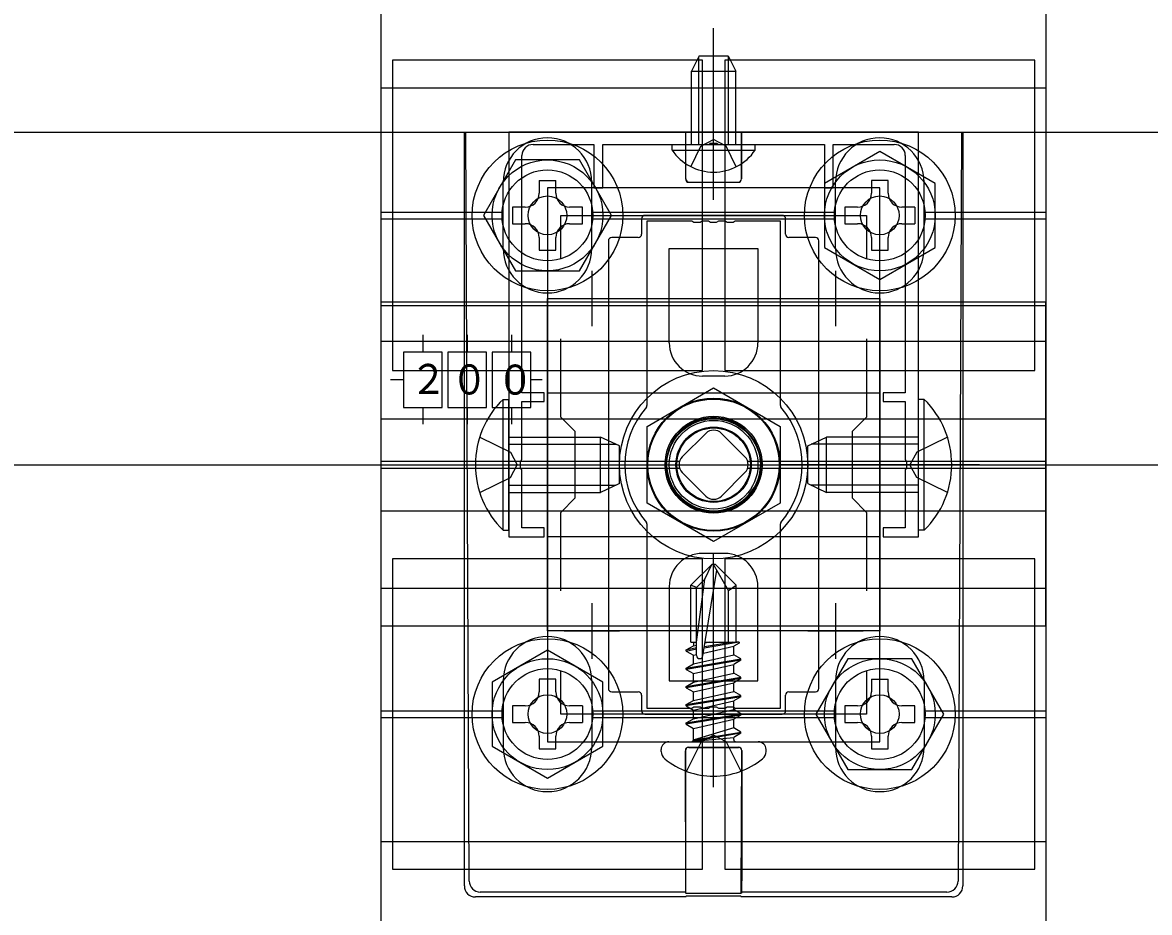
# Model space of a CAD drawing. Units: millimetres, scale not verified. Extents: x -875 to 875, y -1300 to 1292.
# Drawn here: x 339.6 to 441.3, y -395.1 to -314.8 of the extents above; entities that cross this region are included whole.
import ezdxf
from ezdxf.enums import TextEntityAlignment as Align

# ---------------------------------------------------------------- set-up
doc = ezdxf.new("R2010")
doc.units = ezdxf.units.MM
doc.header["$LTSCALE"] = 8
for name, color, linetype in [('0-2_YKK_11', 7, 'Continuous'), ('0-3_YKK_12', 2, 'Continuous'), ('0-4_YKK_13', 4, 'Continuous'), ('0-7_YSS_K', 3, 'Continuous')]:
    doc.layers.add(name, color=color, linetype=linetype)
doc.styles.add('ＭＳ ゴシック', font='')
doc.styles.get('ＭＳ ゴシック').set_extended_font_data('MS Gothic')

msp = doc.modelspace()

# ---------------------------------------------------------------- linework, layer by layer
at = {"layer": '0-2_YKK_11'}
for p, q in [((391, -337.247), (391, -342.247)), ((413, -337.247), (413, -342.247)), ((388.5, -339.747), (393.5, -339.747)), ((410.5, -339.747), (415.5, -339.747)), ((391, -367.247), (391, -372.247)), ((413, -367.247), (413, -372.247)), ((388.5, -369.747), (393.5, -369.747)), ((410.5, -369.747), (415.5, -369.747))]:
    msp.add_line(p, q, dxfattribs=at)
for points in [[(420.5, -324.747), (383.5, -324.747), (383.5, -361.247), (386.7, -361.247), (386.7, -360.447), (384.7, -360.447), (384.7, -355.205), (384.58, -355.022), (384.58, -354.472), (384.7, -354.289), (384.7, -349.047), (386.7, -349.047), (386.7, -348.247), (384.7, -348.247), (384.7, -326.847)], [(419.3, -326.847), (419.3, -348.247), (417.3, -348.247), (417.3, -349.047), (419.3, -349.047), (419.3, -354.289), (419.42, -354.472), (419.42, -355.022), (419.3, -355.205), (419.3, -360.447), (417.3, -360.447), (417.3, -361.247), (420.5, -361.247), (420.5, -324.747)], [(385.7, -325.847), (391.2, -325.847), (391.2, -329.747), (392, -329.747), (392, -325.847), (401.542, -325.847), (401.725, -325.727), (402.275, -325.727), (402.458, -325.847), (412, -325.847), (412, -329.747), (412.8, -329.747), (412.8, -325.847), (418.3, -325.847)], [(388.2, -336.114), (388.2, -332.247), (415.8, -332.247), (415.8, -336.114)], [(388.2, -366.114), (388.2, -359.047), (389.5, -357.747), (389.5, -351.747), (388.2, -350.447), (388.2, -343.38)], [(415.8, -343.38), (415.8, -350.447), (414.5, -351.747), (414.5, -357.747), (415.8, -359.047), (415.8, -366.114)], [(415.8, -373.38), (415.8, -377.247), (388.2, -377.247), (388.2, -373.38)]]:
    msp.add_lwpolyline(points, dxfattribs=at)
msp.add_lwpolyline([(387, -329.747), (387, -379.747), (417, -379.747), (417, -329.747)], close=True, dxfattribs=at)
for centre, start, end in [((385.7, -326.847), 90.00001, 179.99999), ((418.3, -326.847), 0.00001, 89.99999)]:
    msp.add_arc(centre, 1, start, end, dxfattribs=at)
at = {"layer": '0-3_YKK_12'}
msp.add_line((-253, -324.747), (747, -324.747), dxfattribs=at)
msp.add_circle((402, -354.747), 6, dxfattribs=at)
at = {"layer": '0-4_YKK_13'}
for p, q in [((402, -330.847), (402, -315.347)), ((400.7, -317.847), (400, -319.247)), ((400.654, -325.847), (400.654, -317.938)), ((400.7, -317.847), (403.3, -317.847)), ((403.3, -317.847), (404, -319.247)), ((403.346, -325.847), (403.346, -317.938)), ((404, -325.847), (404, -319.247)), ((372, -320.747), (432, -320.747)), ((379.5, -392.748), (379.5, -324.747)), ((379.934, -392.31), (379.625, -324.747)), ((399.474, -324.747), (399.474, -328.964)), ((399.492, -328.947), (399.496, -324.747)), ((404.508, -328.947), (404.504, -324.747)), ((404.526, -324.747), (404.526, -328.964)), ((424.375, -324.747), (424.066, -392.31)), ((424.5, -324.747), (424.5, -392.748)), ((398.25, -326.356), (398.25, -325.847)), ((398.25, -325.847), (405.75, -325.847)), ((383, -335.247), (383, -329.247)), ((386.25, -329.097), (386.25, -330.247)), ((386.25, -329.097), (387.75, -329.097)), ((387.75, -330.247), (387.75, -329.097)), ((391, -335.247), (391, -329.247)), ((399.774, -329.264), (404.226, -329.264)), ((399.791, -329.247), (404.209, -329.247)), ((413, -335.247), (413, -329.247)), ((417.75, -329.097), (416.25, -329.097)), ((416.25, -329.097), (416.25, -330.247)), ((417.75, -330.247), (417.75, -329.097)), ((421, -335.247), (421, -329.247)), ((383.85, -331.497), (383.85, -332.997)), ((385, -331.497), (383.85, -331.497)), ((390.15, -331.497), (389, -331.497)), ((390.15, -332.997), (390.15, -331.497)), ((415, -331.497), (413.85, -331.497)), ((420.15, -331.497), (419, -331.497)), ((420.15, -331.497), (420.15, -332.997)), ((372, -331.947), (383, -331.947)), ((372, -332.547), (383, -332.547)), ((391, -331.947), (413, -331.947)), ((391, -332.547), (413, -332.547)), ((395.5, -332.547), (395.5, -333.947)), ((408.2, -332.247), (395.8, -332.247)), ((408.5, -333.947), (408.5, -332.547)), ((421, -331.947), (432, -331.947)), ((421, -332.547), (432, -332.547)), ((383.85, -332.997), (385, -332.997)), ((389, -332.997), (390.15, -332.997)), ((419, -332.997), (420.15, -332.997)), ((386.25, -334.247), (386.25, -335.397)), ((392.5, -334.547), (392.5, -374.947)), ((395.2, -334.247), (392.8, -334.247)), ((411.2, -334.247), (408.8, -334.247)), ((411.5, -374.947), (411.5, -334.547)), ((416.25, -334.247), (416.25, -335.397)), ((417.75, -335.397), (417.75, -334.247)), ((416.25, -335.397), (417.75, -335.397)), ((432, -340.387), (432, -340.039)), ((432, -369.277), (432, -340.387)), ((372, -343.597), (432, -343.597)), ((375.75, -343.037), (375.75, -344.597)), ((379.75, -343.037), (379.75, -344.597)), ((383.75, -343.037), (383.75, -344.597)), ((403, -346.747), (401, -346.747)), ((374, -347.097), (372.829, -347.097)), ((386.535, -347.097), (385.5, -347.097)), ((383.5, -360.647), (383.5, -348.847)), ((420.5, -360.647), (420.5, -348.847)), ((375.75, -349.597), (375.75, -351.072)), ((379.75, -349.597), (379.75, -351.072)), ((383.75, -349.597), (383.75, -351.072)), ((372, -350.597), (432, -350.597)), ((399.172, -354.04), (401.293, -351.918)), ((402.707, -351.918), (404.828, -354.04)), ((383.5, -352.247), (391.8, -352.247)), ((383.5, -352.901), (393.19, -352.901)), ((393.5, -353.047), (391.8, -352.247)), ((410.5, -353.047), (412.2, -352.247)), ((420.5, -352.901), (410.81, -352.901)), ((420.5, -352.247), (412.2, -352.247)), ((393.5, -356.447), (393.5, -353.047)), ((410.5, -356.447), (410.5, -353.047)), ((398.925, -354.447), (372, -354.447)), ((378, -354.747), (396, -354.747)), ((432, -354.447), (405.075, -354.447)), ((426, -354.747), (408, -354.747)), ((372, -355.047), (398.925, -355.047)), ((401.293, -357.575), (399.172, -355.454)), ((404.828, -355.454), (402.707, -357.575)), ((405.075, -355.047), (432, -355.047)), ((383.5, -356.592), (393.19, -356.592)), ((393.5, -356.447), (391.8, -357.247)), ((410.5, -356.447), (412.2, -357.247)), ((420.5, -356.592), (410.81, -356.592)), ((372, -358.897), (432, -358.897)), ((382.991, -360.647), (383.5, -360.647)), ((421.009, -360.647), (420.5, -360.647)), ((403, -362.747), (401, -362.747)), ((402, -383.847), (402, -362.745)), ((401.825, -363.747), (399.95, -365.622)), ((401.207, -365.072), (401.825, -363.747)), ((402.175, -363.747), (401.825, -363.747)), ((403.35, -366.085), (402, -363.747)), ((402.175, -363.747), (404.05, -365.622)), ((400.45, -370.747), (401.207, -365.072)), ((401.035, -371.999), (402.289, -364.248)), ((372, -365.897), (432, -365.897)), ((399.95, -370.747), (399.95, -365.622)), ((400.45, -365.829), (399.95, -365.622)), ((404.05, -370.747), (404.05, -365.622)), ((372, -369.277), (432, -369.277)), ((399.528, -371.45), (400.176, -371.076)), ((399.528, -371.45), (400.45, -371.242)), ((399.95, -370.747), (400.45, -370.747)), ((400.176, -370.747), (400.176, -371.076)), ((400.176, -371.076), (400.45, -371.015)), ((401.077, -371.738), (403.824, -371.118)), ((404.311, -370.771), (401.149, -371.298)), ((403.749, -370.747), (401.168, -371.177)), ((401.636, -370.747), (401.223, -370.84)), ((401.238, -370.747), (404.05, -370.747)), ((404.311, -370.837), (403.824, -371.118)), ((403.824, -371.9), (403.824, -371.118)), ((404.311, -370.771), (404.05, -370.747)), ((404.311, -370.771), (404.311, -370.771)), ((404.311, -370.771), (404.311, -370.837)), ((399.528, -371.568), (400.45, -371.36)), ((399.528, -371.568), (399.528, -371.45)), ((399.528, -371.568), (400.176, -371.942)), ((399.528, -373.098), (404.472, -372.274)), ((400.176, -371.942), (400.45, -371.88)), ((400.176, -372.724), (403.824, -371.9)), ((400.176, -372.724), (400.176, -371.942)), ((404.472, -372.274), (403.824, -371.9)), ((404.472, -372.392), (404.472, -372.274)), ((404.472, -372.392), (399.528, -373.216)), ((399.528, -373.098), (400.176, -372.724)), ((399.528, -373.216), (399.528, -373.098)), ((399.528, -373.216), (400.176, -373.59)), ((400.176, -373.59), (403.824, -372.766)), ((404.472, -372.392), (403.824, -372.766)), ((403.824, -373.548), (403.824, -372.766)), ((383, -374.247), (383, -380.247)), ((387.75, -374.097), (386.25, -374.097)), ((386.25, -374.097), (386.25, -375.247)), ((387.75, -375.247), (387.75, -374.097)), ((391, -374.247), (391, -380.247)), ((399.528, -374.746), (404.472, -373.922)), ((404.472, -374.04), (399.528, -374.864)), ((400.176, -374.372), (403.824, -373.548)), ((400.176, -374.372), (400.176, -373.59)), ((404.472, -373.922), (403.824, -373.548)), ((404.472, -374.04), (403.824, -374.414)), ((404.472, -374.04), (404.472, -373.922)), ((413, -374.247), (413, -380.247)), ((416.25, -374.097), (416.25, -375.247)), ((416.25, -374.097), (417.75, -374.097)), ((417.75, -375.247), (417.75, -374.097)), ((421, -374.247), (421, -380.247)), ((392.8, -375.247), (395.2, -375.247)), ((399.528, -374.746), (400.176, -374.372)), ((399.528, -374.864), (399.528, -374.746)), ((399.528, -374.864), (400.176, -375.237)), ((400.176, -375.237), (403.824, -374.414)), ((400.176, -376.02), (403.824, -375.196)), ((400.176, -376.02), (400.176, -375.237)), ((403.824, -375.196), (403.824, -374.414)), ((404.472, -375.57), (403.824, -375.196)), ((408.8, -375.247), (411.2, -375.247)), ((395.5, -375.547), (395.5, -376.947)), ((399.528, -376.394), (404.472, -375.57)), ((404.472, -375.688), (399.528, -376.512)), ((399.528, -376.394), (400.176, -376.02)), ((399.528, -376.512), (399.528, -376.394)), ((400.176, -376.885), (403.824, -376.061)), ((404.472, -375.688), (403.824, -376.061)), ((403.824, -376.844), (403.824, -376.061)), ((404.472, -375.688), (404.472, -375.57)), ((408.5, -376.947), (408.5, -375.547)), ((372, -376.947), (383, -376.947)), ((385, -376.497), (383.85, -376.497)), ((390.15, -376.497), (389, -376.497)), ((390.15, -376.497), (390.15, -377.997)), ((391, -376.947), (413, -376.947)), ((395.8, -377.247), (408.2, -377.247)), ((399.528, -376.512), (400.176, -376.885)), ((404.472, -377.335), (399.528, -378.159)), ((400.176, -377.668), (403.824, -376.844)), ((400.176, -377.668), (400.176, -376.885)), ((404.472, -377.335), (403.824, -377.709)), ((404.472, -377.335), (404.472, -377.218)), ((413.85, -376.497), (413.85, -377.997)), ((415, -376.497), (413.85, -376.497)), ((420.15, -376.497), (419, -376.497)), ((420.15, -377.997), (420.15, -376.497)), ((421, -376.947), (432, -376.947)), ((372, -377.547), (383, -377.547)), ((389, -377.997), (390.15, -377.997)), ((391, -377.547), (413, -377.547)), ((399.528, -378.042), (400.176, -377.668)), ((399.528, -378.159), (399.528, -378.042)), ((399.528, -378.159), (400.176, -378.533)), ((400.176, -378.533), (403.824, -377.709)), ((403.824, -378.492), (403.824, -377.709)), ((413.85, -377.997), (415, -377.997)), ((419, -377.997), (420.15, -377.997)), ((421, -377.547), (432, -377.547)), ((386.25, -379.247), (386.25, -380.397)), ((387.75, -380.397), (387.75, -379.247)), ((400.176, -379.547), (400.176, -378.533)), ((403.824, -378.492), (400.234, -379.572)), ((400.234, -379.572), (404.472, -378.866)), ((404.472, -378.983), (400.234, -379.69)), ((400.234, -379.69), (403.824, -379.357)), ((400.875, -379.747), (402, -379.149)), ((403.125, -379.747), (402, -379.149)), ((404.472, -378.983), (403.824, -379.357)), ((403.824, -379.547), (403.824, -379.357)), ((404.472, -378.983), (404.472, -378.866)), ((416.25, -379.247), (416.25, -380.397)), ((386.25, -380.397), (387.75, -380.397)), ((397.265, -380.609), (397.265, -380.447)), ((397.965, -379.747), (406.035, -379.747)), ((400.875, -379.747), (399.55, -382.404)), ((399.748, -380.229), (404.252, -380.229)), ((399.765, -380.247), (404.235, -380.247)), ((400.234, -379.69), (400.234, -379.572)), ((403.125, -379.747), (404.45, -382.404)), ((406.735, -380.609), (406.735, -380.447)), ((399.448, -380.529), (399.448, -392.306)), ((399.499, -393.409), (399.466, -380.548)), ((404.552, -380.529), (404.552, -392.306)), ((372, -388.747), (432, -388.747)), ((399.464, -393.305), (380.933, -393.305)), ((399.464, -393.305), (399.499, -393.409)), ((399.499, -393.409), (404.501, -393.409)), ((399.5, -393.747), (399.535, -393.641)), ((399.535, -393.641), (404.465, -393.641)), ((404.465, -393.641), (404.5, -393.747)), ((423.067, -393.305), (404.536, -393.305)), ((399.5, -393.747), (380.494, -393.747)), ((423.506, -393.747), (404.5, -393.747))]:
    msp.add_line(p, q, dxfattribs=at)
for points in [[(432, -256.047), (432, -453.447), (372, -453.447), (372, -256.047)], [(373, -346.247), (401, -346.247), (401, -318.247), (373, -318.247)], [(403, -346.247), (431, -346.247), (431, -318.247), (403, -318.247)], [(422, -329.36), (417, -326.473), (412, -329.36), (412, -335.134), (417, -338.02), (422, -335.134)], [(384.113, -327.247), (381.226, -332.247), (384.113, -337.247), (389.887, -337.247), (392.774, -332.247), (389.887, -327.247)], [(417, -339.747), (417, -369.747), (387, -369.747), (387, -339.747)], [(374, -349.597), (377.5, -349.597), (377.5, -344.597), (374, -344.597)], [(378, -349.597), (381.5, -349.597), (381.5, -344.597), (378, -344.597)], [(382, -349.597), (385.5, -349.597), (385.5, -344.597), (382, -344.597)], [(396, -351.283), (402, -347.819), (408, -351.283), (408, -358.211), (402, -361.675), (396, -358.211)], [(387, -361.247), (387, -348.247), (417, -348.247), (417, -361.247)], [(373, -391.247), (401, -391.247), (401, -363.247), (373, -363.247)], [(403, -391.247), (431, -391.247), (431, -363.247), (403, -363.247)], [(392, -374.36), (387, -371.473), (382, -374.36), (382, -380.134), (387, -383.02), (392, -380.134)], [(414.113, -372.247), (411.226, -377.247), (414.113, -382.247), (419.887, -382.247), (422.774, -377.247), (419.887, -372.247)]]:
    msp.add_lwpolyline(points, close=True, dxfattribs=at)
for points in [[(400, -325.847), (400, -319.247), (404, -319.247)], [(399.95, -327.856), (400.855, -326), (402, -325.392)], [(404.05, -327.856), (403.145, -326), (402, -325.392)], [(398.25, -326.356), (405.75, -326.356), (405.75, -325.847)], [(413.85, -331.497), (413.85, -332.997), (415, -332.997)], [(395.928, -349.538), (396, -349.343), (396, -332.747), (400.042, -332.747), (400.225, -332.867), (400.775, -332.867), (400.958, -332.747), (401.542, -332.747), (401.725, -332.867), (402.275, -332.867), (402.458, -332.747), (403.042, -332.747), (403.225, -332.867), (403.775, -332.867), (403.958, -332.747), (408, -332.747)], [(408, -332.747), (408, -349.343), (408.072, -349.538)], [(386.25, -335.397), (387.75, -335.397), (387.75, -334.247)], [(398, -343.747), (398, -335.247), (406, -335.247), (406, -343.747)], [(372, -340.387), (372, -340.039), (432, -340.039)], [(372, -369.277), (372, -340.387), (432, -340.387)], [(382.991, -360.647), (382.991, -348.847), (383.5, -348.847)], [(421.009, -360.647), (421.009, -348.847), (420.5, -348.847)], [(380.889, -352.247), (383.667, -353.602), (384.276, -354.747)], [(383.5, -357.247), (391.8, -357.247), (391.8, -352.247)], [(420.5, -357.247), (412.2, -357.247), (412.2, -352.247)], [(423.111, -352.247), (420.333, -353.602), (419.724, -354.747)], [(380.889, -357.247), (383.667, -355.892), (384.276, -354.747)], [(423.111, -357.247), (420.333, -355.892), (419.724, -354.747)], [(408.072, -359.955), (408, -360.15), (408, -376.747), (403.958, -376.747), (403.775, -376.627), (403.225, -376.627), (403.042, -376.747), (402.458, -376.747), (402.275, -376.627), (401.725, -376.627), (401.542, -376.747), (400.958, -376.747), (400.775, -376.627), (400.225, -376.627), (400.042, -376.747), (396, -376.747), (396, -360.15), (395.928, -359.955)], [(400.45, -371.952), (400.45, -365.829), (401.207, -365.072)], [(398, -365.747), (398, -374.247), (406, -374.247), (406, -365.747)], [(403.35, -370.747), (403.35, -366.085), (404.05, -365.622)], [(383.85, -376.497), (383.85, -377.997), (385, -377.997)], [(399.528, -378.042), (404.472, -377.218), (403.824, -376.844)], [(404.472, -378.983), (404.472, -378.866), (403.824, -378.492)], [(416.25, -380.397), (417.75, -380.397), (417.75, -379.247)], [(404.536, -393.305), (404.501, -393.409), (404.534, -380.548)]]:
    msp.add_lwpolyline(points, dxfattribs=at)
for centre, radius in [((387, -332.247), 6.8), ((417, -332.247), 6.8), ((387, -332.247), 5), ((417, -332.247), 5), ((387, -332.247), 4.1), ((417, -332.247), 4.1), ((387, -332.247), 1.75), ((417, -332.247), 1.75), ((402, -354.747), 8.5), ((402, -354.747), 8.5), ((402, -354.747), 5.928), ((402, -354.747), 4.375), ((402, -354.747), 4.25), ((402, -354.747), 4.25), ((402, -354.843), 4.245), ((402, -354.747), 4), ((402, -354.747), 4), ((402, -354.747), 4), ((402, -354.747), 3.4), ((402, -354.747), 3.324), ((402, -354.747), 3.32), ((387, -377.247), 6.8), ((417, -377.247), 6.8), ((387, -377.247), 5), ((417, -377.247), 5), ((387, -377.247), 4.1), ((417, -377.247), 4.1), ((387, -377.247), 1.75), ((417, -377.247), 1.75)]:
    msp.add_circle(centre, radius, dxfattribs=at)
for centre, radius, start, end in [((387, -329.247), 4, 0, 180), ((417, -329.247), 4, 0, 180), ((402, -323.82), 4.527, 214.06671, 325.93329), ((385, -330.247), 1.25, 270, 0), ((389, -330.247), 1.25, 180, 270), ((415, -330.247), 1.25, 270, 0), ((419, -330.247), 1.25, 180, 270), ((385, -334.247), 1.25, 0, 90), ((389, -334.247), 1.25, 90, 180), ((415, -334.247), 1.25, 0, 90), ((419, -334.247), 1.25, 90, 180), ((387, -335.247), 4, 180, 0), ((417, -335.247), 4, 180, 0), ((401, -343.747), 3, 180.00001, 269.99999), ((403, -343.747), 3, 270.00001, 359.99999), ((388.732, -354.747), 8.232, 134.2189, 225.7811), ((415.268, -354.747), 8.232, 314.2189, 45.7811), ((402, -354.747), 8, 139.3793, 220.6207), ((402, -354.747), 8, 319.3793, 40.6207), ((402, -354.747), 4.25, 359.99999, 180.00001), ((402, -352.625), 1, 45, 135), ((401.999, -354.645), 4.25, 183.27666, 357.50585), ((399.879, -354.747), 1, 135, 225), ((404.121, -354.747), 1, 315, 45), ((402, -356.868), 1, 225, 315), ((401, -365.747), 3, 90.00001, 179.99999), ((403, -365.747), 3, 0.00001, 89.99999), ((387, -374.247), 4, 0, 180), ((417, -374.247), 4, 0, 180), ((400.744, -371.952), 0.294, 180, 270), ((400.744, -371.952), 0.294, 270, 350.8071), ((385, -375.247), 1.25, 270, 0), ((389, -375.247), 1.25, 180, 270), ((415, -375.247), 1.25, 270, 0), ((419, -375.247), 1.25, 180, 270), ((385, -379.247), 1.25, 0, 90), ((389, -379.247), 1.25, 90, 180), ((415, -379.247), 1.25, 0, 90), ((419, -379.247), 1.25, 90, 180), ((387, -380.247), 4, 180, 0), ((397.965, -380.447), 0.7, 90, 180), ((399.976, -379.547), 0.2, 270, 360), ((404.024, -379.547), 0.2, 180, 270), ((406.035, -380.447), 0.7, 0, 90), ((417, -380.247), 4, 180, 0), ((398.127, -380.609), 0.862, 180, 230.87645), ((402, -375.847), 7, 230.87645, 270), ((402, -375.847), 7, 270, 309.12355), ((405.873, -380.609), 0.862, 309.12355, 0), ((380.936, -392.303), 1.002, 180.44387, 269.81844), ((423.064, -392.303), 1.002, 270.18156, 359.55613)]:
    msp.add_arc(centre, radius, start, end, dxfattribs=at)
for centre, major_axis, ratio, start_param, end_param in [((399.774, -328.964), (-0.212, -0.212), 0.999695, 5.4979394, 7.0684312), ((399.792, -328.946), (0.133, 0.27), 0.998319, 2.0276261, 3.5981179), ((404.208, -328.946), (-0.133, 0.27), 0.998319, 2.6850674, 4.2555592), ((404.226, -328.964), (0.212, -0.212), 0.999695, 5.4979394, 7.0684312), ((395.8, -332.547), (-0.212, 0.212), 0.999695, 5.4979394, 7.0684312), ((408.2, -332.547), (0.212, 0.212), 0.999695, 5.4979394, 7.0684312), ((392.8, -334.547), (-0.212, 0.212), 0.999695, 5.4979394, 7.0684312), ((395.2, -333.947), (0.212, -0.212), 0.999695, 5.4979394, 7.0684312), ((408.8, -333.947), (-0.212, -0.212), 0.999695, 5.4979394, 7.0684312), ((411.2, -334.547), (0.212, 0.212), 0.999695, 5.4979394, 7.0684312), ((392.8, -374.947), (-0.212, -0.212), 0.999695, 5.4979394, 7.0684312), ((395.2, -375.547), (0.212, 0.212), 0.999695, 5.4979394, 7.0684312), ((408.8, -375.547), (-0.212, 0.212), 0.999695, 5.4979394, 7.0684312), ((411.2, -374.947), (0.212, -0.212), 0.999695, 5.4979394, 7.0684312), ((395.8, -376.947), (-0.212, -0.212), 0.999695, 5.4979394, 7.0684312), ((408.2, -376.947), (0.212, -0.212), 0.999695, 5.4979394, 7.0684312), ((399.748, -380.529), (0.212, -0.212), 0.999695, 2.3563468, 3.9268385), ((399.766, -380.548), (-0.123, 0.275), 0.996125, 5.8635017, 7.4339934), ((404.234, -380.548), (0.123, 0.275), 0.996125, 5.1323772, 6.702869), ((404.252, -380.529), (-0.212, -0.212), 0.999695, 2.3563468, 3.9268385), ((399.465, -392.306), (0, 1), 0.017455, 1.5707963, 3.0892328), ((404.535, -392.306), (0, 1), 0.017455, 3.1939525, 4.712389), ((380.501, -392.741), (0.487, 0.883), 0.991424, 2.0784135, 3.641926), ((423.499, -392.741), (-0.487, 0.883), 0.991424, 2.6412593, 4.2047718)]:
    msp.add_ellipse(centre, major_axis=major_axis, ratio=ratio, start_param=start_param, end_param=end_param, dxfattribs=at)
at = {"layer": '0-7_YSS_K'}
msp.add_line((-198, -354.747), (796.228, -354.747), dxfattribs=at)

# ---------------------------------------------------------------- texts
at = {"layer": '0-4_YKK_13', "style": 'ＭＳ ゴシック', "width": 0.9}
for s, p in [('２', (374.594, -349.179)), ('０', (378.283, -349.218)), ('０', (382.42, -349.237))]:
    msp.add_text(s, height=2.711, dxfattribs=at).set_placement(p, align=Align.BOTTOM_LEFT)

doc.saveas('drawing.dxf')
